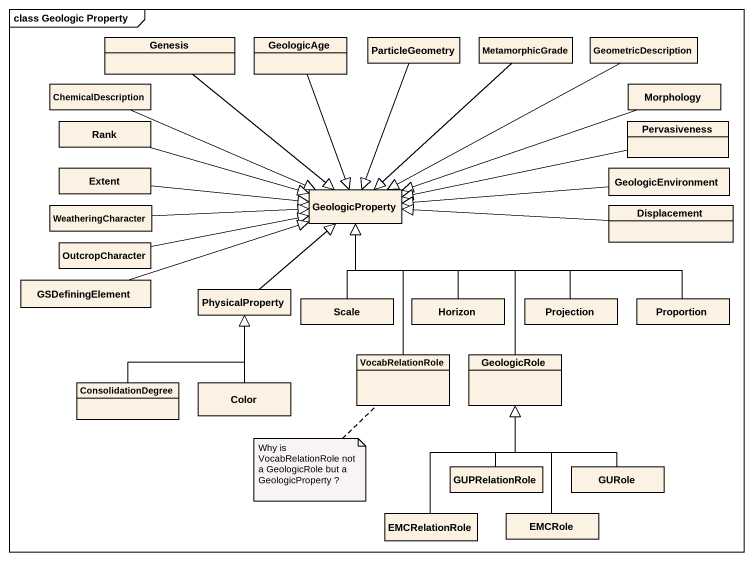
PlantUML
@startuml
mainframe class Geologic Property
hide circle
hide empty members
class Genesis
class GeologicAge
class ParticleGeometry
class MetamorphicGrade
class GeometricDescription
class ChemicalDescription
class Morphology
class Rank
class Pervasiveness
class Extent
class GeologicEnvironment
class WeatheringCharacter
class GeologicProperty
class Displacement
class OutcropCharacter
class GSDefiningElement
class PhysicalProperty
class "Scale" as Scale_
class Horizon
class Projection
class Proportion
class ConsolidationDegree
class Color
class VocabRelationRole
class GeologicRole
class GUPRelationRole
class GURole
class EMCRelationRole
class EMCRole
Genesis --|> GeologicProperty
GeologicAge --|> GeologicProperty
ParticleGeometry --|> GeologicProperty
MetamorphicGrade --|> GeologicProperty
GeometricDescription -left-|> GeologicProperty
ChemicalDescription -right-|> GeologicProperty
Morphology -left-|> GeologicProperty
Rank -right-|> GeologicProperty
Pervasiveness -left-|> GeologicProperty
Extent -right-|> GeologicProperty
GeologicEnvironment -left-|> GeologicProperty
WeatheringCharacter -right-|> GeologicProperty
Displacement -left-|> GeologicProperty
OutcropCharacter -right-|> GeologicProperty
GSDefiningElement -right-|> GeologicProperty
PhysicalProperty -up-|> GeologicProperty
Scale_ -up-|> GeologicProperty
Horizon -up-|> GeologicProperty
Projection -left-|> GeologicProperty
Proportion -left-|> GeologicProperty
ConsolidationDegree -up-|> PhysicalProperty
Color -up-|> PhysicalProperty
VocabRelationRole -up-|> GeologicProperty
GeologicRole -up-|> GeologicProperty
GUPRelationRole -up-|> GeologicRole
GURole -up-|> GeologicRole
EMCRelationRole -up-|> GeologicRole
EMCRole -up-|> GeologicRole
note bottom of VocabRelationRole : Why is VocabRelationRole not a GeologicRole but a GeologicProperty ?
@enduml
